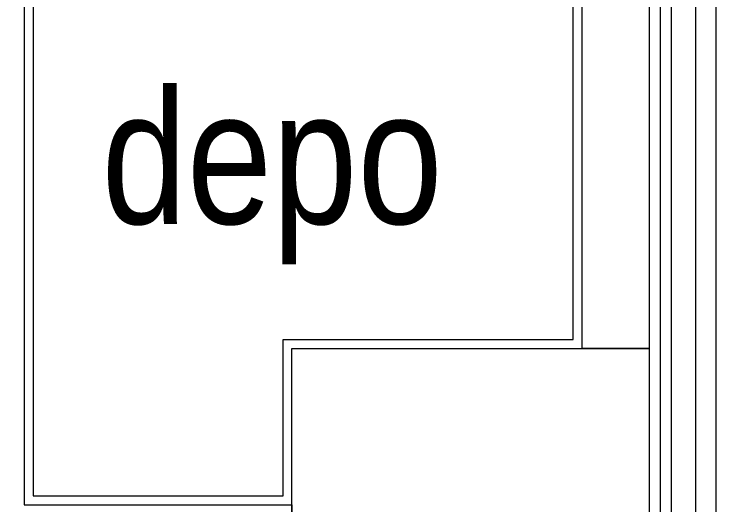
# Model space of a CAD drawing. Extents: x -1286 to 34975, y -230 to 6637.
# Drawn here: x 32248.6 to 32405.8, y 3172.4 to 3282.4 of the extents above; entities that cross this region are included whole.
import ezdxf

# ---------------------------------------------------------------- set-up
doc = ezdxf.new("R2010")
doc.units = 0
doc.header["$LTSCALE"] = 20
doc.layers.get('0').update_dxf_attribs({"color": 9, "lineweight": 9})
for name, color, linetype, lineweight in [('00', 9, 'Continuous', 9), ('01', 9, 'Continuous', 9), ('06D', 9, 'Continuous', 9), ('10A', 9, 'Continuous', 9), ('14', 9, 'Continuous', 9), ('33', 9, 'BATTING', 9)]:
    doc.layers.add(name, color=color, linetype=linetype, lineweight=lineweight)
doc.styles.add('MuuM_TEXT-STANDART', font='ARIALN.TTF')
doc.linetypes.add('BATTING', pattern='A,0.0001,-0.1,[134,ltypeshp.shx,S=0.1,R=0,X=-0.1,Y=0],-0.2,[134,ltypeshp.shx,S=0.1,R=180,X=0.1,Y=0],-0.1', length=0.4001)

# ---------------------------------------------------------------- blocks, each defined once
blk = doc.blocks.new('p-kolon-80x80-vw')
at = {"layer": '01'}
blk.add_lwpolyline([(-40, -40), (-40, 40), (40, 40), (40, -40)], close=True, dxfattribs=at)

msp = doc.modelspace()

# ---------------------------------------------------------------- linework, layer by layer
at = {"layer": '00'}
for points in [[(32005.84, 3887.5), (32005.84, 3377.5), (32200.84, 3377.5), (32250.84, 3377.5), (32250.84, 3172.5), (32310.84, 3172.5), (32310.84, 3157.5), (32187.64, 3157.5), (32187.64, 3172.5), (32235.84, 3172.5), (32235.84, 3362.5), (32035.84, 3362.5), (32035.84, 3172.5), (32074.04, 3172.5), (32074.04, 3157.5), (31958.54, 3157.5), (31958.54, 3172.5), (32020.84, 3172.5), (32020.84, 3362.5), (31990.84, 3362.5), (31990.84, 3887.5)], [(32375.84, 3384.3), (32375.84, 3384.3), (32375.84, 3389.2), (32390.84, 3389.2), (32390.84, 3207.5), (32375.84, 3207.5), (32375.84, 3389.2), (32390.84, 3389.2)]]:
    msp.add_lwpolyline(points, dxfattribs=at)
at = {"layer": '06D'}
msp.add_lwpolyline([(32185.94, 3152.5), (32305.84, 3152.5), (32305.84, 3122.5), (32395.84, 3122.5), (32395.84, 3389.26)], dxfattribs=at)
at = {"layer": '10A'}
msp.add_lwpolyline([(32401.34, 3121.75), (32401.34, 3384.31), (32405.84, 3384.31), (32405.84, 3121.75), (32401.34, 3121.75)], dxfattribs=at)
at = {"layer": '14'}
msp.add_lwpolyline([(32373.84, 3812.5), (32373.84, 3825.5), (32308.84, 3825.5), (32308.84, 3885.5), (32007.84, 3885.5), (32007.84, 3379.5), (32252.84, 3379.5), (32252.84, 3174.5), (32308.84, 3174.5), (32308.84, 3209.5), (32373.84, 3209.5), (32373.84, 3711.1)], dxfattribs=at)
at = {"layer": '33', "ltscale": 0.2}
msp.add_lwpolyline([(32393.34, 3389.26), (32393.34, 3125), (32308.34, 3125), (32308.34, 3155), (32185.94, 3155)], dxfattribs=at)

# ---------------------------------------------------------------- block references
msp.add_blockref('p-kolon-80x80-vw', (32350.84, 3167.5))

# ---------------------------------------------------------------- texts
at = {"style": 'MuuM_TEXT-STANDART'}
msp.add_text('depo', height=30, dxfattribs=at).set_placement((32268.18, 3235.42))

doc.saveas('drawing.dxf')
